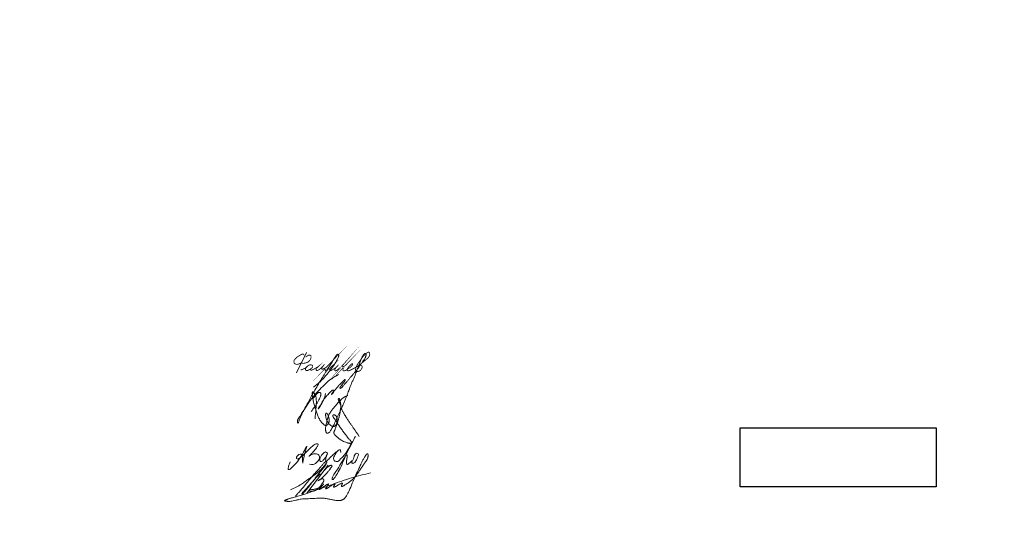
# Model space of a CAD drawing. Header units: millimetres. Extents: x 0 to 210, y 0 to 297.
# Drawn here: x 0 to 210, y 0 to 107.1 of the extents above; entities that cross this region are included whole.
import ezdxf

# ---------------------------------------------------------------- set-up
doc = ezdxf.new("R2010")
doc.units = ezdxf.units.MM
for name, pattern in [('K5LT32789', [0]), ('K5LT32790', [0]), ('K5LT32791', [0])]:
    doc.linetypes.add(name, pattern=pattern)
doc.layers.add('Системный слой', color=7, linetype='Continuous')
picture_1 = doc.add_image_def('image1.jpg', size_in_pixel=(394, 119))

# ---------------------------------------------------------------- blocks, each defined once
blk = doc.blocks.new('U2')
at = {"layer": 'Системный слой', "color": 5, "linetype": 'K5LT32789', "lineweight": 18, "true_color": 0x0000ff}
for points in [[(66.36, 13.58), (66.13, 13.93), (65.78, 13.93), (65.44, 13.6), (65.05, 13.21), (64.75, 12.69), (64.62, 12), (64.83, 11.78), (65.2, 11.88), (65.43, 12.1), (65.7, 12.42), (66.07, 12.98), (66.47, 13.79), (66.07, 12.98), (65.93, 12.34), (65.93, 11.96), (66.02, 11.87), (66.19, 11.93), (66.97, 12.8), (67.82, 13.58), (68.25, 13.97), (68.71, 14.27), (68.92, 14.4), (69.09, 14.4), (69.18, 14.16), (69.18, 13.9), (69.18, 13.62), (69.18, 14.16), (69.09, 14.4), (68.92, 14.41), (68.25, 13.97), (67.63, 12.73), (67.63, 12.18), (67.88, 11.93), (68.24, 11.84), (68.6, 11.84), (68.89, 12.13), (69.26, 12.5), (70.44, 13.68), (73.29, 18.98), (70.44, 13.68), (69.43, 11.15), (68.65, 9.52), (67.95, 8.42), (67.49, 7.87), (67.35, 7.99), (67.35, 8.46), (67.68, 9.05), (68.28, 9.85), (69.23, 11.42), (70.2, 13.07), (70.41, 13.28), (70.57, 13.26), (70.61, 13), (70.53, 12.45), (70.47, 12), (70.38, 11.56), (70.47, 11.23), (70.65, 11.14), (70.9, 11.39), (71.38, 11.77), (71.81, 12.2), (71.53, 11.63), (71.66, 11.5), (71.86, 11.42), (72.07, 11.5), (72.34, 11.77), (73.06, 13.27), (72.97, 13.57), (72.7, 13.64), (72.35, 13.56), (72.12, 13.11), (71.95, 12.6), (71.81, 12.16)], [(58.29, 11.76), (58.08, 11.18), (57.87, 10.6), (57.8, 10.24), (57.96, 10.09), (58.17, 10.09), (58.38, 10.29), (58.96, 10.87), (60.38, 12.3), (62.43, 16.32), (61.2, 13.31), (60.98, 10.62), (60.98, 13.1), (60.74, 13.5), (60.14, 13.38), (59.74, 12.97), (59.6, 12.61), (59.73, 12.35), (60.1, 12.35), (60.98, 13.1), (62.19, 14.31), (63.03, 15.15), (63.97, 15.77), (64.38, 15.65), (64.28, 15.3), (64.03, 14.87), (63.24, 13.93), (62.58, 13.15), (62.13, 12.85), (63.01, 13.44), (63.72, 13.57), (64.18, 13.47), (64.49, 13.24), (64.63, 12.86), (64.63, 12.42), (64.36, 12), (64.08, 11.72), (63.64, 11.29), (63.16, 11.18), (62.49, 11.3)]]:
    blk.add_open_spline(points, degree=3, dxfattribs=at)
blk = doc.blocks.new('U3')
at = {"layer": 'Системный слой', "color": 5, "linetype": 'K5LT32790', "lineweight": 18, "true_color": 0x0000ff}
blk.add_open_spline([(63.67, 21.07), (63.71, 22.43), (64.05, 23.97), (63.89, 25.6), (63.81, 25.91), (63.72, 26.12), (63.63, 26.3), (63.52, 26.47), (63.42, 26.6), (63.34, 26.7), (63.28, 26.76), (63.25, 26.8), (63.22, 26.81), (63.2, 26.82), (63.19, 26.83), (63.18, 26.83), (63.17, 26.84), (63.16, 26.84), (63.15, 26.84), (63.14, 26.84), (63.14, 26.83), (63.13, 26.83), (63.12, 26.83), (63.12, 26.82), (63.11, 26.81), (63.1, 26.8), (63.1, 26.79), (63.09, 26.77), (63.08, 26.75), (63.08, 26.73), (63.07, 26.69), (63.06, 26.64), (63.06, 26.57), (63.06, 26.47), (63.06, 26.34), (63.06, 26.19), (63.08, 26.03), (63.1, 25.86), (63.14, 25.63), (63.21, 25.33), (63.3, 24.89), (63.42, 24.25), (63.64, 23.44), (63.96, 22.57), (64.26, 21.76), (64.55, 21.08), (64.84, 20.59), (65.12, 20.23), (65.36, 19.98), (65.54, 19.81), (65.67, 19.71), (65.75, 19.67), (65.81, 19.65), (65.87, 19.64), (65.93, 19.63), (65.99, 19.63), (66.05, 19.63), (66.1, 19.64), (66.16, 19.66), (66.2, 19.68), (66.24, 19.71), (66.28, 19.73), (66.32, 19.77), (66.36, 19.81), (66.41, 19.88), (66.48, 19.99), (66.55, 20.12), (66.62, 20.26), (66.67, 20.41), (66.7, 20.55), (66.71, 20.68), (66.71, 20.84), (66.69, 21.03), (66.64, 21.27), (66.57, 21.53), (66.49, 21.76), (66.42, 21.94), (66.36, 22.05), (66.3, 22.12), (66.25, 22.18), (66.21, 22.22), (66.18, 22.25), (66.15, 22.27), (66.13, 22.28), (66.12, 22.29), (66.11, 22.29), (66.1, 22.29), (66.09, 22.29), (66.08, 22.29), (66.07, 22.29), (66.06, 22.29), (66.06, 22.28), (66.05, 22.28), (66.04, 22.27), (66.03, 22.26), (66.02, 22.25), (66.01, 22.23), (66, 22.21), (65.99, 22.18), (65.97, 22.14), (65.96, 22.09), (65.94, 22.03), (65.93, 21.96), (65.93, 21.88), (65.94, 21.78), (65.95, 21.64), (65.99, 21.45), (66.03, 21.21), (66.1, 20.93), (66.19, 20.68), (66.32, 20.44), (66.46, 20.22), (66.63, 20), (66.82, 19.81), (67, 19.65), (67.15, 19.54), (67.28, 19.48), (67.4, 19.43), (67.5, 19.4), (67.59, 19.39), (67.67, 19.39), (67.73, 19.39), (67.79, 19.41), (67.84, 19.42), (67.88, 19.44), (67.93, 19.47), (67.97, 19.5), (68.03, 19.55), (68.08, 19.62), (68.15, 19.71), (68.23, 19.83), (68.3, 19.97), (68.36, 20.12), (68.41, 20.29), (68.44, 20.46), (68.46, 20.65), (68.45, 20.86), (68.43, 21.06), (68.39, 21.25), (68.33, 21.4), (68.28, 21.52), (68.22, 21.62), (68.16, 21.69), (68.1, 21.75), (68.04, 21.8), (67.98, 21.84), (67.91, 21.87), (67.84, 21.9), (67.78, 21.91), (67.73, 21.92), (67.69, 21.92), (67.66, 21.92), (67.62, 21.91), (67.59, 21.9), (67.56, 21.89), (67.54, 21.88), (67.52, 21.86), (67.5, 21.84), (67.49, 21.83), (67.48, 21.81), (67.47, 21.8), (67.46, 21.79), (67.46, 21.77), (67.46, 21.76), (67.46, 21.74), (67.46, 21.71), (67.46, 21.69), (67.47, 21.65), (67.49, 21.61), (67.51, 21.55), (67.55, 21.47), (67.61, 21.36), (67.68, 21.24), (67.77, 21.1), (67.91, 20.93), (68.11, 20.69), (68.37, 20.33), (68.7, 19.81), (69.09, 19.16), (69.61, 18.47), (70.12, 17.79), (70.55, 17.2), (70.86, 16.77), (71.1, 16.53), (71.26, 16.4), (71.36, 16.29), (71.42, 16.2), (71.45, 16.14), (71.47, 16.08), (71.49, 16.03), (71.49, 16), (71.5, 15.97), (71.49, 15.94), (71.49, 15.93), (71.49, 15.91), (71.48, 15.9), (71.47, 15.88), (71.46, 15.87), (71.45, 15.86), (71.43, 15.84), (71.41, 15.83), (71.38, 15.82), (71.35, 15.8), (71.31, 15.79), (71.26, 15.77), (71.2, 15.77), (71.14, 15.76), (71.05, 15.77), (70.95, 15.78), (70.79, 15.82), (70.55, 15.88), (70.21, 16), (69.79, 16.19), (69.36, 16.4), (69.01, 16.62), (68.74, 16.85), (68.49, 17.07), (68.23, 17.31), (67.99, 17.52), (67.85, 17.68), (67.78, 17.79), (67.75, 17.86), (67.73, 17.92), (67.72, 17.98), (67.71, 18.03), (67.71, 18.09), (67.72, 18.15), (67.73, 18.21), (67.75, 18.28), (67.79, 18.37), (67.84, 18.48), (67.92, 18.66), (68.03, 18.91), (68.13, 19.24), (68.25, 19.6), (68.4, 19.99), (68.57, 20.46), (68.76, 21.06), (68.93, 21.74), (69.03, 22.39), (69.09, 22.9), (69.17, 23.31), (69.23, 23.63), (69.24, 23.9), (69.22, 24.11), (69.17, 24.31), (69.11, 24.54), (69.06, 24.78), (69.01, 25), (68.97, 25.16), (68.94, 25.27), (68.91, 25.34), (68.89, 25.39), (68.87, 25.42), (68.86, 25.43), (68.85, 25.44), (68.84, 25.45), (68.83, 25.45), (68.82, 25.46), (68.81, 25.46), (68.8, 25.46), (68.79, 25.46), (68.78, 25.46), (68.77, 25.46), (68.76, 25.45), (68.75, 25.45), (68.73, 25.44), (68.72, 25.43), (68.71, 25.42), (68.7, 25.41), (68.69, 25.4), (68.68, 25.39), (68.68, 25.37), (68.67, 25.35), (68.67, 25.33), (68.67, 25.31), (68.67, 25.28), (68.67, 25.24), (68.68, 25.2), (68.7, 25.14), (68.73, 25.07), (68.77, 24.98), (68.82, 24.87), (68.88, 24.73), (68.93, 24.56), (68.99, 24.37), (69.07, 24.11), (69.18, 23.81), (69.29, 23.46), (69.38, 23.14), (69.48, 22.85), (69.61, 22.61), (69.77, 22.36), (69.95, 22.08), (70.15, 21.73), (70.41, 21.27), (70.76, 20.73), (71.15, 20.18), (71.53, 19.65), (72.21, 18.69), (72.75, 17.9), (73.16, 17.26)], degree=3, knots=[0, 0, 0, 0, 23.088924, 25.905784, 27.368497, 28.578535, 29.721875, 30.813961, 31.805183, 32.534012, 32.992903, 33.225793, 33.377047, 33.48833, 33.574551, 33.643805, 33.701224, 33.750367, 33.79387, 33.833355, 33.872141, 33.912355, 33.95659, 34.00557, 34.061357, 34.126468, 34.204109, 34.298549, 34.415744, 34.564555, 34.759459, 35.028229, 35.412864, 35.997175, 36.728139, 37.568941, 38.433825, 39.401332, 40.578431, 42.235398, 44.569602, 48.269133, 53.187712, 58.58434, 63.764044, 67.778676, 70.998143, 73.369834, 75.349816, 76.796874, 77.581324, 78.028914, 78.378087, 78.696803, 79.013489, 79.343373, 79.678587, 80.006824, 80.317932, 80.606471, 80.866035, 81.11641, 81.383983, 81.718354, 82.16781, 82.839361, 83.733235, 84.705422, 85.582724, 86.324391, 87.057116, 87.890757, 88.945341, 90.321141, 91.965571, 93.426367, 94.484215, 95.101021, 95.580997, 96.013141, 96.361093, 96.626002, 96.782739, 96.889142, 96.971138, 97.03813, 97.095272, 97.145901, 97.188561, 97.228747, 97.268915, 97.315311, 97.366861, 97.425655, 97.494454, 97.577142, 97.679623, 97.811915, 97.985663, 98.226797, 98.532587, 98.897786, 99.296036, 99.737821, 100.261724, 100.964229, 101.99978, 103.525411, 105.150667, 106.72453, 108.093532, 109.590313, 111.195302, 112.777483, 114.126394, 115.159714, 115.93325, 116.599105, 117.196687, 117.716186, 118.147278, 118.512091, 118.830828, 119.112084, 119.376147, 119.650254, 119.966184, 120.348472, 120.832611, 121.462575, 122.257884, 123.166317, 124.121896, 125.077441, 126.058759, 127.110722, 128.27138, 129.455541, 130.54928, 131.472222, 132.224076, 132.842804, 133.343527, 133.786162, 134.209733, 134.641953, 135.076751, 135.490934, 135.840567, 136.1162, 136.329021, 136.516582, 136.697073, 136.87991, 137.063295, 137.235465, 137.38613, 137.514261, 137.623548, 137.718445, 137.797689, 137.875651, 137.957944, 138.055516, 138.163779, 138.288043, 138.436309, 138.622516, 138.862075, 139.203128, 139.704326, 140.381097, 141.218915, 142.127317, 143.259517, 144.821141, 147.317764, 150.75711, 155.19517, 160.069171, 165.224464, 169.471142, 172.421411, 174.092925, 175.138298, 175.966748, 176.479558, 176.900272, 177.244752, 177.52135, 177.72293, 177.873709, 177.996322, 178.101436, 178.195314, 178.281517, 178.366118, 178.454913, 178.554755, 178.670049, 178.807074, 178.975201, 179.187234, 179.439473, 179.719727, 180.029511, 180.383269, 180.823448, 181.407111, 182.246837, 183.563618, 185.512414, 188.365901, 191.16936, 193.636194, 195.215931, 197.147086, 199.269225, 201.224518, 202.392176, 202.935446, 203.335749, 203.665039, 203.98044, 204.30527, 204.630666, 204.95421, 205.28424, 205.683122, 206.145312, 206.866804, 207.837862, 209.464316, 211.387339, 213.648133, 215.828171, 218.361631, 222.046321, 226.400789, 230.237614, 232.987127, 235.143069, 237.145235, 238.600123, 239.59432, 240.714469, 242.086859, 243.579513, 244.83703, 245.773068, 246.379449, 246.80954, 247.077534, 247.227517, 247.33398, 247.41847, 247.489521, 247.552012, 247.609222, 247.663606, 247.717168, 247.768592, 247.820784, 247.876677, 247.942191, 248.018083, 248.10247, 248.189421, 248.269471, 248.347072, 248.425637, 248.512886, 248.605679, 248.706816, 248.820413, 248.952282, 249.111489, 249.313956, 249.574155, 249.89782, 250.303709, 250.841791, 251.528272, 252.381244, 253.359593, 254.475963, 255.872687, 257.851092, 259.938273, 261.963603, 263.469883, 265.046448, 266.586695, 268.366913, 270.599666, 273.407082, 277.373027, 281.234201, 284.882343, 288.313023, 301, 301, 301, 301], dxfattribs=at)
blk = doc.blocks.new('U4')
at = {"layer": 'Системный слой', "color": 5, "linetype": 'K5LT32790', "lineweight": 18, "true_color": 0x0000ff}
for points, knots in [([(63.31, 27.9), (64.32, 28.6), (65.58, 29.8), (66.95, 31.56), (67.8, 32.66), (68.3, 33.6), (68.62, 34.17), (68.72, 34.47), (68.75, 34.62), (68.77, 34.71), (68.77, 34.77), (68.76, 34.81), (68.75, 34.84), (68.75, 34.86), (68.74, 34.87), (68.73, 34.89), (68.72, 34.9), (68.7, 34.91), (68.68, 34.93), (68.66, 34.94), (68.64, 34.95), (68.62, 34.95), (68.6, 34.96), (68.57, 34.96), (68.55, 34.96), (68.53, 34.96), (68.51, 34.95), (68.49, 34.94), (68.48, 34.93), (68.45, 34.92), (68.43, 34.9), (68.4, 34.87), (68.35, 34.82), (68.28, 34.73), (68.15, 34.58), (67.95, 34.3), (67.66, 33.86), (67.28, 33.2), (66.68, 32.25), (65.74, 30.79), (64.5, 28.75), (63.14, 26.4), (62.01, 24.35), (61.25, 22.93), (60.84, 22.12), (60.62, 21.62), (60.46, 21.24), (60.33, 20.91), (60.22, 20.62), (60.14, 20.4), (60.09, 20.27), (60.06, 20.21), (60.05, 20.19), (60.04, 20.17), (60.03, 20.16), (60.02, 20.16), (60.01, 20.15), (60.01, 20.15), (60, 20.15), (60, 20.14), (59.99, 20.14), (59.99, 20.14), (59.98, 20.15), (59.98, 20.15), (59.97, 20.15), (59.97, 20.15), (59.96, 20.16), (59.96, 20.16), (59.95, 20.17), (59.94, 20.18), (59.93, 20.2), (59.92, 20.22), (59.9, 20.25), (59.88, 20.29), (59.87, 20.34), (59.86, 20.4), (59.85, 20.46), (59.85, 20.52), (59.86, 20.59), (59.87, 20.66), (59.89, 20.73), (59.93, 20.8), (59.98, 20.9), (60.07, 21.05), (60.24, 21.33), (60.58, 21.86), (61.19, 22.83), (62.09, 24.2), (63.23, 25.87), (64.58, 27.33), (65.88, 28.57), (66.94, 29.53), (67.88, 30.17), (68.46, 30.44), (68.73, 30.57)], [0, 0, 0, 0, 8.550609, 12.054989, 15.548009, 18.191121, 19.498995, 20.058209, 20.381615, 20.589671, 20.716665, 20.79368, 20.851701, 20.900722, 20.944653, 20.985245, 21.025642, 21.06834, 21.115939, 21.168338, 21.224707, 21.283052, 21.340576, 21.394663, 21.443781, 21.488289, 21.53119, 21.575808, 21.625508, 21.683081, 21.754287, 21.848548, 21.98875, 22.223415, 22.641351, 23.38396, 24.591455, 26.333193, 28.725175, 32.394143, 38.444137, 45.386804, 51.336644, 54.759282, 56.550214, 57.736198, 58.581068, 59.410817, 60.190375, 60.748602, 61.044545, 61.139793, 61.19713, 61.237089, 61.267135, 61.290713, 61.309862, 61.325937, 61.339917, 61.352551, 61.36445, 61.376142, 61.388111, 61.400062, 61.412022, 61.424542, 61.439066, 61.45699, 61.479741, 61.509795, 61.550475, 61.607942, 61.688058, 61.795635, 61.922219, 62.059168, 62.198495, 62.342871, 62.495112, 62.658157, 62.830855, 63.02153, 63.245709, 63.594568, 64.237865, 65.516344, 67.957442, 72.253573, 76.989753, 81.977365, 86.090995, 89.562811, 91.905588, 94, 94, 94, 94]), ([(65.93, 26.49), (65.85, 25.99), (65.61, 25.36), (65.24, 24.6), (64.99, 24.2), (64.82, 23.87), (64.71, 23.66), (64.65, 23.54), (64.61, 23.47), (64.57, 23.42), (64.53, 23.38), (64.49, 23.33), (64.45, 23.29), (64.42, 23.26), (64.39, 23.23), (64.38, 23.22), (64.37, 23.21), (64.36, 23.2), (64.35, 23.2), (64.35, 23.2), (64.35, 23.2), (64.34, 23.2), (64.34, 23.2), (64.34, 23.2), (64.34, 23.2), (64.34, 23.2), (64.34, 23.2), (64.34, 23.21), (64.34, 23.21), (64.34, 23.21), (64.34, 23.22), (64.34, 23.23), (64.35, 23.24), (64.35, 23.25), (64.36, 23.27), (64.38, 23.3), (64.39, 23.34), (64.41, 23.38), (64.43, 23.42), (64.45, 23.48), (64.49, 23.53), (64.54, 23.6), (64.61, 23.69), (64.72, 23.83), (64.85, 24.03), (65, 24.29), (65.14, 24.55), (65.29, 24.81), (65.47, 25.11), (65.69, 25.42), (65.92, 25.69), (66.13, 25.94), (66.34, 26.19), (66.6, 26.49), (66.89, 26.78), (67.12, 27), (67.26, 27.11), (67.34, 27.16), (67.4, 27.19), (67.45, 27.21), (67.51, 27.23), (67.55, 27.23), (67.58, 27.24), (67.6, 27.24), (67.62, 27.23), (67.63, 27.23), (67.64, 27.23), (67.65, 27.22), (67.66, 27.22), (67.67, 27.21), (67.67, 27.2), (67.68, 27.19), (67.68, 27.18), (67.69, 27.17), (67.69, 27.16), (67.69, 27.14), (67.69, 27.12), (67.69, 27.08), (67.69, 27.04), (67.68, 26.98), (67.67, 26.91), (67.65, 26.84), (67.63, 26.78), (67.61, 26.72), (67.58, 26.67), (67.54, 26.61), (67.49, 26.55), (67.44, 26.49), (67.4, 26.44), (67.36, 26.4), (67.33, 26.37), (67.3, 26.34), (67.27, 26.32), (67.24, 26.3), (67.22, 26.29), (67.21, 26.28), (67.2, 26.28), (67.2, 26.27), (67.19, 26.27), (67.19, 26.27), (67.19, 26.27), (67.18, 26.27), (67.18, 26.27), (67.18, 26.27), (67.18, 26.27), (67.18, 26.27), (67.18, 26.28), (67.18, 26.28), (67.18, 26.28), (67.18, 26.29), (67.18, 26.29), (67.18, 26.29), (67.18, 26.3), (67.19, 26.31), (67.19, 26.32), (67.2, 26.34), (67.21, 26.36), (67.23, 26.39), (67.24, 26.42), (67.26, 26.44), (67.28, 26.47), (67.3, 26.51), (67.33, 26.56), (67.37, 26.64), (67.42, 26.72), (67.49, 26.8), (67.59, 26.9), (67.71, 27.01), (67.87, 27.14), (68.02, 27.3), (68.16, 27.47), (68.29, 27.63), (68.43, 27.79), (68.58, 27.97), (68.73, 28.17), (68.88, 28.36), (69.07, 28.56), (69.29, 28.76), (69.5, 28.95), (69.64, 29.11), (69.74, 29.23), (69.81, 29.3), (69.87, 29.37), (69.93, 29.43), (69.97, 29.47), (70, 29.49), (70.02, 29.51), (70.03, 29.52), (70.04, 29.52), (70.05, 29.52), (70.06, 29.53), (70.07, 29.53), (70.07, 29.52), (70.08, 29.52), (70.08, 29.52), (70.09, 29.52), (70.09, 29.52), (70.1, 29.51), (70.1, 29.51), (70.1, 29.5), (70.11, 29.49), (70.11, 29.48), (70.12, 29.47), (70.12, 29.46), (70.12, 29.43), (70.13, 29.41), (70.13, 29.38), (70.12, 29.35), (70.12, 29.32), (70.11, 29.29), (70.1, 29.26), (70.08, 29.23), (70.05, 29.18), (70, 29.12), (69.92, 29.02), (69.82, 28.89), (69.7, 28.73), (69.58, 28.55), (69.47, 28.37), (69.35, 28.23), (69.26, 28.11), (69.19, 28.02), (69.13, 27.95), (69.08, 27.89), (69.04, 27.85), (69.03, 27.82), (69.01, 27.8), (69.01, 27.78), (69, 27.76), (69, 27.74), (69, 27.72), (69.01, 27.7), (69.01, 27.68), (69.02, 27.67), (69.02, 27.65), (69.03, 27.64), (69.03, 27.64), (69.04, 27.63), (69.05, 27.62), (69.05, 27.62), (69.06, 27.62), (69.07, 27.61), (69.08, 27.61), (69.09, 27.61), (69.1, 27.61), (69.12, 27.62), (69.14, 27.62), (69.16, 27.63), (69.19, 27.64), (69.23, 27.66), (69.27, 27.69), (69.33, 27.73), (69.39, 27.77), (69.45, 27.83), (69.52, 27.9), (69.61, 28.01), (69.74, 28.18), (69.92, 28.42), (70.18, 28.71), (70.52, 29.07), (70.89, 29.49), (71.28, 29.98), (71.67, 30.45), (72.07, 30.91), (72.47, 31.36), (72.87, 31.86), (73.24, 32.4), (73.61, 32.93), (73.97, 33.42), (74.26, 33.84), (74.46, 34.15), (74.55, 34.36), (74.59, 34.51), (74.61, 34.62), (74.63, 34.71), (74.64, 34.78), (74.65, 34.83), (74.65, 34.88), (74.64, 34.92), (74.63, 34.95), (74.62, 34.98), (74.61, 35.01), (74.59, 35.03), (74.58, 35.06), (74.56, 35.07), (74.54, 35.09), (74.53, 35.1), (74.51, 35.11), (74.49, 35.11), (74.48, 35.12), (74.46, 35.12), (74.44, 35.12), (74.42, 35.11), (74.4, 35.11), (74.37, 35.1), (74.34, 35.09), (74.3, 35.07), (74.26, 35.04), (74.22, 35), (74.18, 34.96), (74.14, 34.91), (74.09, 34.85), (74.04, 34.76), (73.98, 34.65), (73.88, 34.48), (73.75, 34.23), (73.61, 33.89), (73.46, 33.51), (73.31, 33.11), (73.13, 32.69), (72.94, 32.24), (72.75, 31.73), (72.56, 31.2), (72.37, 30.65), (72.14, 30.05), (71.84, 29.41), (71.54, 28.79), (71.33, 28.24), (71.19, 27.86), (71.11, 27.64), (71.06, 27.5), (71, 27.33), (70.89, 27.02), (70.71, 26.56), (70.47, 25.99), (70.21, 25.33), (69.91, 24.55), (69.52, 23.66), (69.01, 22.64), (68.5, 21.53), (68.02, 20.41), (67.58, 19.45), (67.16, 18.82), (66.96, 18.41), (66.83, 18.23), (66.75, 18.14), (66.69, 18.09), (66.63, 18.06), (66.56, 18.02), (66.49, 18), (66.42, 17.98), (66.35, 17.97), (66.29, 17.97), (66.24, 17.97), (66.2, 17.98), (66.17, 17.99), (66.15, 18), (66.13, 18.01), (66.11, 18.02), (66.1, 18.04), (66.08, 18.05), (66.07, 18.08), (66.05, 18.1), (66.04, 18.14), (66.02, 18.2), (66, 18.28), (65.97, 18.4), (65.94, 18.54), (65.91, 18.7), (65.9, 18.85), (65.91, 19.01), (65.94, 19.2), (65.99, 19.44), (66.04, 19.76), (66.11, 20.17), (66.21, 20.64), (66.36, 21.07), (66.48, 21.42), (66.57, 21.7), (66.67, 21.97), (66.8, 22.24), (66.99, 22.54), (67.28, 22.94), (67.7, 23.49), (68.27, 24.13), (68.85, 24.78), (69.4, 25.31), (69.82, 25.66), (70.13, 25.84), (70.42, 25.96), (70.63, 26.03), (70.75, 26.07)], [0, 0, 0, 0, 9.050129, 12.27524, 15.459, 17.73484, 19.057413, 19.710841, 20.186256, 20.578255, 20.920156, 21.263228, 21.624829, 21.943402, 22.174143, 22.29629, 22.36276, 22.406894, 22.439057, 22.464194, 22.484922, 22.502166, 22.516262, 22.528133, 22.539447, 22.552242, 22.56817, 22.588053, 22.611987, 22.639741, 22.672744, 22.715192, 22.776687, 22.87041, 23.023044, 23.2152, 23.446308, 23.698853, 24.014406, 24.364067, 24.793807, 25.28352, 25.941626, 26.877925, 28.429965, 30.348657, 32.240773, 33.898399, 35.948367, 38.485583, 40.825304, 42.59187, 44.267244, 46.970047, 49.74801, 51.863744, 52.701471, 53.104911, 53.483029, 53.862972, 54.210178, 54.473163, 54.650607, 54.780151, 54.882015, 54.96597, 55.037892, 55.101774, 55.160577, 55.215489, 55.269733, 55.3265, 55.390437, 55.464507, 55.552848, 55.661752, 55.802045, 55.996896, 56.278982, 56.657771, 57.087852, 57.530059, 57.926999, 58.28654, 58.645161, 59.086887, 59.580412, 60.070145, 60.456808, 60.770321, 61.020502, 61.287434, 61.539711, 61.751465, 61.877288, 61.951174, 62.001019, 62.037083, 62.064047, 62.085222, 62.102691, 62.117816, 62.131035, 62.143011, 62.154708, 62.167188, 62.181333, 62.197688, 62.21651, 62.238222, 62.264236, 62.296726, 62.338711, 62.394112, 62.469848, 62.581386, 62.750144, 62.953234, 63.151975, 63.325302, 63.501424, 63.750698, 64.126703, 64.655732, 65.239268, 65.888652, 66.649933, 67.724768, 68.970934, 70.450533, 71.673771, 72.965674, 74.199734, 75.716608, 77.191491, 78.669398, 80.263602, 82.259995, 84.0227, 85.431088, 86.180031, 86.82002, 87.357354, 87.830339, 88.196682, 88.427814, 88.563885, 88.657509, 88.728451, 88.784957, 88.831759, 88.871976, 88.907862, 88.941164, 88.973333, 89.002363, 89.031139, 89.061129, 89.097204, 89.139544, 89.190239, 89.252182, 89.329582, 89.428874, 89.559889, 89.727893, 89.910432, 90.08993, 90.259821, 90.437176, 90.634512, 90.867411, 91.167757, 91.627014, 92.382088, 93.419966, 94.672454, 96.030915, 97.344377, 98.512333, 99.382533, 100.080146, 100.642761, 101.098523, 101.416568, 101.614452, 101.761411, 101.888131, 102.002041, 102.112642, 102.228685, 102.353162, 102.475542, 102.582798, 102.67162, 102.744553, 102.805473, 102.857643, 102.905538, 102.953137, 103.003348, 103.057077, 103.11538, 103.180499, 103.255316, 103.343787, 103.451799, 103.589159, 103.775473, 104.036879, 104.381072, 104.782032, 105.231565, 105.731185, 106.331113, 107.131661, 108.329516, 110.150194, 112.636877, 115.501671, 119.160964, 122.898631, 126.952961, 130.409086, 134.037174, 137.994275, 142.035946, 146.041027, 149.822245, 153.085433, 155.385996, 156.523495, 157.344961, 158.084473, 158.656408, 159.032405, 159.319553, 159.62593, 159.882585, 160.081757, 160.265654, 160.447561, 160.63144, 160.806021, 160.962993, 161.100471, 161.220792, 161.327559, 161.424857, 161.521276, 161.623153, 161.736504, 161.863212, 162.008568, 162.179889, 162.387514, 162.643846, 162.945007, 163.264358, 163.6135, 164.014772, 164.533206, 165.020618, 165.794064, 166.857794, 168.64401, 171.006738, 173.517367, 176.204619, 178.789913, 181.800729, 185.264053, 188.598832, 192.086757, 196.039981, 200.351441, 204.98312, 208.606796, 211.174086, 212.324149, 212.840152, 213.814159, 215.76165, 218.911517, 222.760316, 227.121283, 231.883071, 238.054257, 244.879079, 252.670992, 260.372327, 267.206768, 271.910472, 274.294825, 275.442431, 276.007431, 276.456493, 276.872537, 277.298483, 277.734538, 278.182349, 278.627236, 279.027811, 279.347916, 279.582846, 279.760539, 279.906542, 280.032941, 280.152577, 280.276179, 280.413989, 280.572354, 280.762102, 281.004984, 281.334701, 281.830666, 282.557033, 283.530703, 284.521091, 285.429966, 286.323075, 287.47734, 288.942216, 290.783007, 293.428229, 296.57457, 299.586331, 301.717918, 303.359613, 305.016414, 306.799751, 308.827327, 311.560281, 315.955926, 321.284596, 327.290578, 331.929165, 335.294372, 337.07654, 338.608554, 341, 341, 341, 341]), ([(63.28, 25.47), (63.49, 25.78), (63.73, 26.19), (64.11, 26.53), (64.25, 26.62), (64.36, 26.69), (64.45, 26.72), (64.52, 26.74), (64.57, 26.75), (64.61, 26.75), (64.65, 26.75), (64.68, 26.74), (64.71, 26.73), (64.74, 26.72), (64.78, 26.7), (64.81, 26.67), (64.83, 26.65), (64.86, 26.62), (64.88, 26.59), (64.9, 26.56), (64.91, 26.53), (64.92, 26.5), (64.93, 26.46), (64.93, 26.41), (64.93, 26.35), (64.92, 26.27), (64.9, 26.16), (64.86, 26.02), (64.79, 25.82), (64.66, 25.52), (64.46, 25.08), (64.18, 24.54), (63.83, 24), (63.5, 23.53), (63.18, 23.08), (62.97, 22.78), (62.85, 22.61)], [0, 0, 0, 0, 6.031327, 7.224988, 8.103691, 8.779791, 9.271523, 9.620615, 9.879085, 10.092232, 10.278511, 10.453749, 10.630111, 10.818394, 11.017829, 11.223201, 11.427374, 11.623322, 11.806227, 11.978077, 12.150954, 12.337468, 12.550087, 12.799771, 13.111892, 13.519386, 14.078895, 14.842107, 15.895849, 17.445078, 19.990893, 23.601088, 27.190299, 30.147219, 32.759048, 36, 36, 36, 36])]:
    blk.add_open_spline(points, degree=3, knots=knots, dxfattribs=at)
blk = doc.blocks.new('U5')
at = {"layer": 'Системный слой', "color": 5, "linetype": 'K5LT32790', "lineweight": 18, "true_color": 0x0000ff}
blk.add_line((66.51, 11.03), (61.91, 5.01), dxfattribs=at)
for points, knots in [([(65.64, 9.89), (65.84, 10.16), (66.14, 10.48), (66.57, 10.78), (66.77, 10.9), (66.91, 10.99), (67, 11.02), (67.05, 11.03), (67.08, 11.04), (67.12, 11.04), (67.14, 11.03), (67.17, 11.03), (67.19, 11.02), (67.22, 11.01), (67.24, 10.99), (67.26, 10.98), (67.27, 10.96), (67.28, 10.95), (67.29, 10.94), (67.3, 10.92), (67.3, 10.91), (67.31, 10.9), (67.31, 10.88), (67.31, 10.86), (67.31, 10.84), (67.3, 10.82), (67.29, 10.8), (67.28, 10.76), (67.25, 10.73), (67.22, 10.68), (67.16, 10.6), (67.08, 10.51), (66.98, 10.38), (66.87, 10.22), (66.74, 10.03), (66.57, 9.79), (66.34, 9.51), (66.06, 9.21), (65.76, 8.91), (65.53, 8.67), (65.33, 8.47), (65.19, 8.32), (65.07, 8.19), (64.98, 8.11), (64.9, 8.05), (64.82, 7.99), (64.74, 7.94), (64.65, 7.89), (64.55, 7.83), (64.47, 7.78), (64.41, 7.75), (64.37, 7.73), (64.35, 7.72), (64.33, 7.71), (64.32, 7.71), (64.31, 7.71), (64.31, 7.7), (64.3, 7.7), (64.3, 7.7), (64.3, 7.7), (64.29, 7.7), (64.29, 7.7), (64.29, 7.7), (64.29, 7.7), (64.29, 7.7), (64.29, 7.7), (64.29, 7.71), (64.3, 7.71), (64.3, 7.71), (64.3, 7.71), (64.3, 7.71), (64.31, 7.72), (64.31, 7.72), (64.32, 7.73), (64.33, 7.73), (64.34, 7.74), (64.36, 7.76), (64.39, 7.77), (64.43, 7.8), (64.49, 7.84), (64.57, 7.89), (64.66, 7.95), (64.76, 8), (64.87, 8.05), (64.98, 8.08), (65.08, 8.1), (65.17, 8.11), (65.25, 8.11), (65.31, 8.11), (65.36, 8.1), (65.39, 8.08), (65.42, 8.07), (65.44, 8.06), (65.46, 8.04), (65.47, 8.02), (65.49, 8), (65.5, 7.98), (65.52, 7.95), (65.53, 7.92), (65.54, 7.88), (65.54, 7.84), (65.55, 7.79), (65.54, 7.74), (65.54, 7.68), (65.52, 7.62), (65.5, 7.55), (65.46, 7.47), (65.39, 7.36), (65.28, 7.21), (65.13, 6.98), (64.93, 6.68), (64.69, 6.37), (64.45, 6.11), (64.22, 5.93), (64.02, 5.8), (63.8, 5.7), (63.56, 5.6), (63.3, 5.51), (63.08, 5.42), (62.93, 5.39), (62.84, 5.38), (62.78, 5.38), (62.73, 5.39), (62.68, 5.4), (62.63, 5.42), (62.58, 5.45), (62.53, 5.47), (62.5, 5.49), (62.47, 5.51), (62.45, 5.52), (62.43, 5.54), (62.41, 5.56), (62.4, 5.57), (62.39, 5.59), (62.39, 5.6), (62.39, 5.61), (62.39, 5.62), (62.4, 5.64), (62.4, 5.65), (62.42, 5.66), (62.44, 5.67), (62.46, 5.68), (62.49, 5.69), (62.54, 5.71), (62.59, 5.72), (62.67, 5.74), (62.76, 5.76), (62.89, 5.78), (63.08, 5.81), (63.33, 5.86), (63.67, 5.93), (64.06, 6.03), (64.43, 6.16), (64.73, 6.31), (64.95, 6.45), (65.11, 6.58), (65.24, 6.69), (65.32, 6.77), (65.38, 6.83), (65.42, 6.87), (65.45, 6.9), (65.47, 6.93), (65.49, 6.94), (65.5, 6.96), (65.5, 6.97), (65.51, 6.97), (65.51, 6.98), (65.52, 6.98), (65.52, 6.99), (65.52, 6.99), (65.52, 6.99), (65.52, 6.99), (65.52, 6.99), (65.52, 6.99), (65.52, 6.99), (65.51, 6.99), (65.51, 6.99), (65.51, 6.98), (65.5, 6.98), (65.49, 6.97), (65.48, 6.96), (65.47, 6.95), (65.45, 6.93), (65.43, 6.91), (65.4, 6.88), (65.36, 6.84), (65.3, 6.78), (65.22, 6.69), (65.1, 6.56), (64.96, 6.4), (64.82, 6.23), (64.71, 6.1), (64.65, 6.02), (64.62, 5.97), (64.6, 5.93), (64.59, 5.91), (64.58, 5.89), (64.57, 5.88), (64.57, 5.87), (64.57, 5.86), (64.57, 5.85), (64.58, 5.84), (64.58, 5.84), (64.59, 5.84), (64.6, 5.84), (64.62, 5.84), (64.64, 5.85), (64.66, 5.86), (64.69, 5.87), (64.74, 5.89), (64.79, 5.93), (64.86, 5.97), (64.96, 6.03), (65.09, 6.12), (65.3, 6.26), (65.57, 6.44), (65.86, 6.64), (66.1, 6.8), (66.26, 6.9), (66.35, 6.95), (66.41, 6.98), (66.46, 7), (66.49, 7.01), (66.51, 7.02), (66.53, 7.02), (66.54, 7.02), (66.55, 7.02), (66.56, 7.01), (66.56, 7), (66.57, 6.99), (66.57, 6.98), (66.56, 6.97), (66.56, 6.95), (66.55, 6.94), (66.54, 6.91), (66.53, 6.89), (66.5, 6.85), (66.47, 6.8), (66.43, 6.73), (66.36, 6.63), (66.26, 6.5), (66.16, 6.35), (66.07, 6.22), (66.01, 6.13), (65.98, 6.08), (65.96, 6.04), (65.95, 6.02), (65.94, 6), (65.94, 5.98), (65.93, 5.97), (65.93, 5.96), (65.93, 5.95), (65.94, 5.95), (65.95, 5.94), (65.95, 5.94), (65.97, 5.94), (65.98, 5.94), (66, 5.94), (66.03, 5.95), (66.06, 5.97), (66.1, 5.99), (66.16, 6.02), (66.23, 6.06), (66.33, 6.12), (66.47, 6.21), (66.68, 6.34), (66.95, 6.53), (67.24, 6.72), (67.48, 6.88), (67.65, 6.98), (67.74, 7.03), (67.8, 7.06), (67.85, 7.07), (67.88, 7.08), (67.91, 7.09), (67.93, 7.09), (67.94, 7.09), (67.95, 7.08), (67.96, 7.07), (67.96, 7.06), (67.96, 7.05), (67.96, 7.03), (67.96, 7.01), (67.95, 7), (67.94, 6.98), (67.93, 6.95), (67.92, 6.92), (67.89, 6.87), (67.85, 6.8), (67.79, 6.71), (67.73, 6.6), (67.68, 6.51), (67.65, 6.45), (67.63, 6.41), (67.62, 6.38), (67.61, 6.37), (67.61, 6.35), (67.61, 6.34), (67.61, 6.33), (67.61, 6.32), (67.62, 6.31), (67.62, 6.3), (67.63, 6.29), (67.65, 6.29), (67.66, 6.29), (67.69, 6.29), (67.71, 6.3), (67.75, 6.31), (67.79, 6.32), (67.85, 6.35), (67.92, 6.38), (68.02, 6.44), (68.17, 6.51), (68.38, 6.64), (68.65, 6.8), (68.94, 6.97), (69.16, 7.09), (69.3, 7.16), (69.38, 7.19), (69.43, 7.21), (69.47, 7.22), (69.5, 7.22), (69.53, 7.22), (69.54, 7.22), (69.56, 7.21), (69.57, 7.2), (69.57, 7.19), (69.58, 7.18), (69.58, 7.16), (69.58, 7.15), (69.57, 7.13), (69.57, 7.11), (69.56, 7.09), (69.55, 7.06), (69.53, 7.01), (69.5, 6.95), (69.45, 6.87), (69.41, 6.77), (69.37, 6.69), (69.34, 6.64), (69.33, 6.6), (69.32, 6.58), (69.32, 6.56), (69.32, 6.54), (69.32, 6.52), (69.32, 6.51), (69.33, 6.5), (69.33, 6.49), (69.34, 6.48), (69.35, 6.47), (69.37, 6.47), (69.38, 6.47), (69.4, 6.46), (69.42, 6.47), (69.45, 6.47), (69.48, 6.48), (69.53, 6.49), (69.58, 6.51), (69.64, 6.54), (69.73, 6.58), (69.85, 6.64), (70.01, 6.74), (70.25, 6.89), (70.56, 7.09), (70.92, 7.34), (71.25, 7.59), (71.55, 7.84), (71.83, 8.08), (72.09, 8.34), (72.35, 8.62), (72.63, 8.97), (72.93, 9.41), (73.28, 9.95), (73.69, 10.57), (74.14, 11.21), (74.55, 11.78), (74.83, 12.18), (74.95, 12.45), (75.01, 12.62), (75.04, 12.78), (75.07, 12.93), (75.08, 13.07), (75.08, 13.21), (75.07, 13.31), (75.06, 13.38), (75.05, 13.43), (75.04, 13.46), (75.03, 13.48), (75.02, 13.5), (75.01, 13.51), (75, 13.52), (74.99, 13.53), (74.98, 13.54), (74.98, 13.54), (74.97, 13.54), (74.96, 13.54), (74.95, 13.54), (74.94, 13.54), (74.92, 13.54), (74.91, 13.53), (74.89, 13.52), (74.87, 13.51), (74.85, 13.5), (74.82, 13.47), (74.79, 13.44), (74.74, 13.39), (74.68, 13.32), (74.6, 13.22), (74.48, 13.06), (74.35, 12.86), (74.2, 12.64), (74.05, 12.38), (73.89, 12.07), (73.7, 11.67), (73.45, 11.07), (73.02, 10.16), (72.39, 8.84), (71.67, 7.25), (71.09, 5.7), (70.56, 4.67), (70.2, 4.13), (70, 3.89), (69.85, 3.76), (69.72, 3.67), (69.57, 3.59), (69.4, 3.52), (69.2, 3.47), (68.97, 3.43), (68.69, 3.42), (68.33, 3.44), (67.83, 3.51), (67.2, 3.64), (66.46, 3.81), (65.69, 3.93), (64.85, 3.97), (63.82, 3.92), (62.59, 3.85), (61.32, 3.82), (60.28, 3.71), (59.53, 3.51), (58.96, 3.35), (58.48, 3.28), (58.08, 3.26), (57.77, 3.26), (57.52, 3.29), (57.34, 3.31), (57.24, 3.33), (57.19, 3.34), (57.16, 3.35), (57.14, 3.36), (57.13, 3.37), (57.12, 3.37), (57.11, 3.38), (57.11, 3.38), (57.1, 3.39), (57.1, 3.39), (57.1, 3.4), (57.1, 3.4), (57.1, 3.41), (57.1, 3.41), (57.1, 3.42), (57.1, 3.42), (57.11, 3.43), (57.11, 3.43), (57.12, 3.44), (57.13, 3.45), (57.14, 3.46), (57.16, 3.47), (57.18, 3.49), (57.21, 3.51), (57.25, 3.53), (57.31, 3.56), (57.41, 3.6), (57.55, 3.66), (57.72, 3.72), (57.92, 3.8), (58.13, 3.87), (58.35, 3.93), (58.59, 4), (58.88, 4.07), (59.32, 4.19), (60.14, 4.42), (61.6, 4.87), (64.09, 5.73), (67.48, 6.97), (71.46, 8.37), (74.23, 9.08), (75.61, 9.39)], [0, 0, 0, 0, 6.158308, 7.924944, 9.397219, 10.421772, 10.878244, 11.151197, 11.36381, 11.548551, 11.718723, 11.877713, 12.036027, 12.196544, 12.358164, 12.506286, 12.632493, 12.736928, 12.819521, 12.898812, 12.980771, 13.07523, 13.173556, 13.279268, 13.396608, 13.531064, 13.690326, 13.886288, 14.140321, 14.494376, 15.023758, 15.795804, 16.773927, 17.9322, 19.328256, 21.031002, 23.191239, 26.01508, 28.508359, 30.764949, 32.158381, 33.57364, 34.542076, 35.296285, 35.858711, 36.382363, 36.930279, 37.613953, 38.340853, 38.974758, 39.36394, 39.584276, 39.729431, 39.831741, 39.905683, 39.959643, 39.999056, 40.02768, 40.048222, 40.062694, 40.072775, 40.079767, 40.084961, 40.089793, 40.09578, 40.104088, 40.115492, 40.13093, 40.149822, 40.171984, 40.197656, 40.229358, 40.269864, 40.322352, 40.391158, 40.483151, 40.610685, 40.79026, 41.065436, 41.512004, 42.088709, 42.770629, 43.467951, 44.184491, 44.869892, 45.483626, 46.046275, 46.524145, 46.915912, 47.196275, 47.40917, 47.586207, 47.738846, 47.877531, 48.013016, 48.157728, 48.31924, 48.502929, 48.715108, 48.96183, 49.243774, 49.540729, 49.8478, 50.172102, 50.537958, 50.965281, 51.494288, 52.20384, 53.298857, 54.917421, 57.240739, 59.738769, 62.02238, 63.698303, 65.037791, 66.331625, 68.02956, 69.84719, 71.368716, 72.206354, 72.649589, 72.981788, 73.276043, 73.570472, 73.929446, 74.299002, 74.63126, 74.848184, 75.010867, 75.161965, 75.335461, 75.49506, 75.620009, 75.719661, 75.802316, 75.875542, 75.946386, 76.021533, 76.107513, 76.21105, 76.339562, 76.501776, 76.708489, 76.973585, 77.315523, 77.75974, 78.342864, 79.120835, 80.18625, 81.706721, 83.852292, 86.465219, 88.951659, 90.978666, 92.487594, 93.76585, 94.760654, 95.480574, 95.959313, 96.294546, 96.536659, 96.714464, 96.846112, 96.943809, 97.01613, 97.069288, 97.107887, 97.1354, 97.154486, 97.167231, 97.175363, 97.180572, 97.184743, 97.189776, 97.197329, 97.209122, 97.228653, 97.258997, 97.303617, 97.365208, 97.448469, 97.559514, 97.706462, 97.900415, 98.157187, 98.500801, 98.971779, 99.653407, 100.680484, 102.16221, 103.578184, 104.648543, 105.155236, 105.478521, 105.704428, 105.867108, 105.985778, 106.07285, 106.137041, 106.188892, 106.233202, 106.275598, 106.31862, 106.370033, 106.436882, 106.52608, 106.645289, 106.803787, 107.01342, 107.289946, 107.655243, 108.141506, 108.800592, 109.730549, 111.109505, 113.317286, 115.629589, 117.547768, 118.521059, 119.084698, 119.470627, 119.745056, 119.943042, 120.086716, 120.191551, 120.26935, 120.330025, 120.382672, 120.435962, 120.498121, 120.565387, 120.641314, 120.728412, 120.840736, 120.985691, 121.174077, 121.421722, 121.753873, 122.217132, 122.901613, 123.981872, 125.172225, 126.200607, 126.79256, 127.136357, 127.367267, 127.532062, 127.652773, 127.742537, 127.810135, 127.865237, 127.915133, 127.96426, 128.015006, 128.071903, 128.142719, 128.234954, 128.356669, 128.517397, 128.729164, 129.007855, 129.375448, 129.864201, 130.525978, 131.458654, 132.841604, 135.051627, 137.371779, 139.298243, 140.282632, 140.852634, 141.243893, 141.523176, 141.725905, 141.87456, 141.985024, 142.069602, 142.138778, 142.20217, 142.268885, 142.347585, 142.446693, 142.552857, 142.668386, 142.796019, 142.962407, 143.184377, 143.493216, 143.947083, 144.660187, 145.445963, 146.126993, 146.522898, 146.755674, 146.914043, 147.029277, 147.105459, 147.165051, 147.224298, 147.295401, 147.367417, 147.434207, 147.504148, 147.585142, 147.684943, 147.81179, 147.975245, 148.18721, 148.463335, 148.825333, 149.305406, 149.95641, 150.882496, 152.258218, 154.475246, 156.620318, 158.321251, 159.038433, 159.502054, 159.828856, 160.066775, 160.243468, 160.37743, 160.482373, 160.569441, 160.648431, 160.728415, 160.81803, 160.908084, 160.998756, 161.091733, 161.206325, 161.353931, 161.549093, 161.818906, 162.212882, 162.829199, 163.508952, 164.099592, 164.445709, 164.650604, 164.788255, 164.903661, 165.007576, 165.109001, 165.194462, 165.26938, 165.338661, 165.406872, 165.478408, 165.557687, 165.64939, 165.758763, 165.891992, 166.05668, 166.262506, 166.522189, 166.853055, 167.279787, 167.839914, 168.596742, 169.679428, 171.288032, 173.772391, 176.439711, 179.127961, 181.338538, 183.565781, 185.724368, 187.964675, 190.532192, 193.913297, 197.664225, 202.240399, 207.365977, 211.891604, 214.950288, 216.260728, 217.307529, 218.226173, 219.136534, 220.048062, 220.900546, 221.546871, 221.9542, 222.219116, 222.412338, 222.560372, 222.677648, 222.773298, 222.853632, 222.923292, 222.978973, 223.025473, 223.071419, 223.126411, 223.191335, 223.263092, 223.344759, 223.440037, 223.553558, 223.691355, 223.86161, 224.075985, 224.352298, 224.720891, 225.244768, 226.022651, 227.234024, 228.694978, 230.400721, 232.151975, 234.169342, 236.596891, 240.264912, 245.911745, 254.96485, 266.835794, 277.658947, 284.885559, 287.882731, 289.514301, 290.547995, 291.464177, 292.424746, 293.549213, 294.775006, 296.163908, 297.809999, 299.883699, 302.703567, 306.933828, 311.679125, 316.501759, 320.996631, 326.836537, 335.266963, 343.465594, 349.957026, 354.09066, 357.579706, 360.721275, 362.932241, 364.823848, 366.400364, 367.448979, 368.024725, 368.279323, 368.440012, 368.5553, 368.642037, 368.709291, 368.762747, 368.806287, 368.842721, 368.874182, 368.900514, 368.926113, 368.952467, 368.982922, 369.016093, 369.053534, 369.097024, 369.148696, 369.211201, 369.287947, 369.383467, 369.504023, 369.658723, 369.861852, 370.138802, 370.52869, 371.119523, 372.038078, 373.203074, 374.521743, 375.833878, 377.215726, 378.767848, 380.290034, 382.688597, 387.074598, 395.697937, 410.437499, 434.93092, 461.366967, 487, 487, 487, 487]), ([(58.37, 5.75), (59.18, 6.1), (60.28, 6.65), (61.51, 7.54), (62.2, 8.04), (62.88, 8.47), (63.59, 8.96), (64.35, 9.6), (65.09, 10.28), (65.62, 10.86), (65.93, 11.25), (66.06, 11.47), (66.12, 11.58), (66.15, 11.64), (66.17, 11.68), (66.17, 11.7), (66.17, 11.72), (66.17, 11.74), (66.17, 11.75), (66.16, 11.76), (66.16, 11.77), (66.15, 11.78), (66.14, 11.79), (66.13, 11.8), (66.12, 11.82), (66.11, 11.83), (66.09, 11.83), (66.08, 11.84), (66.07, 11.84), (66.05, 11.85), (66.04, 11.85), (66.02, 11.85), (66.01, 11.85), (65.99, 11.84), (65.97, 11.83), (65.94, 11.82), (65.91, 11.8), (65.86, 11.77), (65.79, 11.72), (65.7, 11.64), (65.58, 11.53), (65.44, 11.36), (65.24, 11.13), (64.99, 10.81), (64.6, 10.38), (64.08, 9.83), (63.42, 9.09), (62.65, 8.19), (61.79, 7.15), (61.02, 6.17), (60.35, 5.39), (59.85, 4.86), (59.58, 4.55), (59.47, 4.42)], [0, 0, 0, 0, 6.997069, 9.684036, 11.958352, 13.801956, 16.01059, 18.791875, 21.670898, 23.899271, 25.047829, 25.598015, 25.892727, 26.052221, 26.139763, 26.200238, 26.24818, 26.289354, 26.326598, 26.358724, 26.389054, 26.419587, 26.454991, 26.494445, 26.537325, 26.581963, 26.625959, 26.666366, 26.702295, 26.736616, 26.772293, 26.811665, 26.854853, 26.903993, 26.962474, 27.036776, 27.136139, 27.279193, 27.487047, 27.788774, 28.205883, 28.811868, 29.540442, 30.580231, 32.089095, 34.083011, 36.578424, 39.886091, 43.512937, 47.235171, 49.742529, 51.659752, 53, 53, 53, 53]), ([(64.79, 9.22), (64.23, 8.74), (63.5, 7.91), (62.57, 6.91), (62, 6.29), (61.58, 5.8), (61.26, 5.47), (61.05, 5.26), (60.94, 5.11), (60.87, 5.01), (60.84, 4.94), (60.82, 4.91), (60.82, 4.89), (60.82, 4.87), (60.82, 4.85), (60.82, 4.84), (60.82, 4.83), (60.83, 4.82), (60.83, 4.81), (60.84, 4.8), (60.85, 4.79), (60.86, 4.78), (60.87, 4.77), (60.88, 4.76), (60.88, 4.76), (60.89, 4.75), (60.9, 4.75), (60.91, 4.75), (60.91, 4.75), (60.92, 4.75), (60.93, 4.75), (60.94, 4.76), (60.95, 4.76), (60.96, 4.77), (60.97, 4.78), (60.98, 4.79), (61, 4.81), (61.02, 4.84), (61.04, 4.88), (61.08, 4.94), (61.11, 5.01), (61.16, 5.08), (61.21, 5.15), (61.27, 5.22), (61.35, 5.31), (61.46, 5.42), (61.62, 5.59), (61.82, 5.83), (62.08, 6.17), (62.46, 6.64), (63.02, 7.34), (64.22, 8.92), (65.25, 10.27), (66.06, 11.25)], [0, 0, 0, 0, 8.178432, 12.15831, 15.070494, 17.531291, 19.273091, 20.178709, 20.817045, 21.283464, 21.53398, 21.648694, 21.722599, 21.78122, 21.832226, 21.879091, 21.922147, 21.96438, 22.009673, 22.061502, 22.117512, 22.171651, 22.219212, 22.258261, 22.286197, 22.310683, 22.335173, 22.364818, 22.395245, 22.426071, 22.458431, 22.49359, 22.533039, 22.578657, 22.632971, 22.699648, 22.784579, 22.898948, 23.06169, 23.316251, 23.620656, 23.948896, 24.25354, 24.580173, 24.971844, 25.549963, 26.340789, 27.51106, 29.012071, 31.099326, 34.219642, 38.953672, 53, 53, 53, 53])]:
    blk.add_open_spline(points, degree=3, knots=knots, dxfattribs=at)
blk = doc.blocks.new('U6')
at = {"layer": 'Системный слой', "color": 7, "linetype": 'K5LT32791', "lineweight": 18}
blk.add_line((59.69, 30.93), (61.83, 35.33), dxfattribs=at)
at = {"layer": 'Системный слой', "color": 7, "linetype": 'K5LT32791', "const_width": 0.18}
for points in [[(62.75, 31.82), (62.69, 31.72), (62.67, 31.69), (62.67, 31.65), (62.69, 31.59), (62.72, 31.56), (62.77, 31.53), (62.85, 31.52), (62.97, 31.55), (63.15, 31.63), (63.41, 31.75), (63.78, 31.97), (64.13, 32.17), (64.44, 32.4), (64.05, 32), (63.95, 31.8), (63.9, 31.63), (63.9, 31.54), (63.96, 31.47), (64.07, 31.44), (64.21, 31.48), (64.48, 31.61), (64.79, 31.84), (65.06, 32.08), (65.22, 32.24), (65.49, 32.53), (65.68, 32.79), (65.39, 32.38), (65.19, 32.12), (65.11, 31.98), (65.08, 31.91), (65.08, 31.84), (65.11, 31.79), (65.14, 31.76), (65.21, 31.74), (65.32, 31.76), (65.47, 31.83), (66, 32.13), (66.31, 32.39), (66.54, 32.62), (66.63, 32.71), (66.18, 32.23), (65.97, 31.97), (65.89, 31.84), (65.85, 31.74), (65.82, 31.61), (65.84, 31.5), (65.89, 31.45), (65.95, 31.42), (66.02, 31.41), (66.09, 31.43), (66.26, 31.49), (66.46, 31.66), (66.7, 31.84), (67.04, 32.14), (67.48, 32.55), (67.54, 32.6), (67.09, 32.15), (66.9, 31.92), (66.85, 31.79), (66.83, 31.69), (66.83, 31.58), (66.87, 31.48), (66.93, 31.43), (67.04, 31.44), (67.24, 31.51), (67.43, 31.62), (67.73, 31.81), (67.97, 31.98), (68.22, 32.17), (68.74, 32.71), (68.22, 32.16), (68.01, 31.86), (67.93, 31.68), (67.9, 31.57), (67.9, 31.51), (67.93, 31.44), (67.97, 31.41), (68.03, 31.38), (68.13, 31.4), (68.26, 31.46), (68.55, 31.66), (69.31, 32.28), (69.88, 32.91), (69.5, 32.46), (69.44, 32.37), (69.44, 32.32), (69.46, 32.29), (69.5, 32.26), (69.62, 32.27), (69.83, 32.35), (69.99, 32.42), (70.21, 32.58), (70.39, 32.76), (70.45, 32.82), (70.07, 32.41), (69.88, 32.14), (69.76, 31.94), (69.69, 31.77), (69.67, 31.68), (69.67, 31.5), (69.69, 31.44), (69.77, 31.39), (69.95, 31.38), (70.18, 31.47), (70.38, 31.56), (70.59, 31.7), (70.86, 31.89), (71.11, 32.06), (71.29, 32.2), (71.49, 32.38), (71.66, 32.58), (71.76, 32.72), (71.78, 32.79), (71.77, 32.85), (71.76, 32.9), (71.72, 32.92), (71.66, 32.93), (71.52, 32.86), (71.36, 32.73), (71.04, 32.41), (70.75, 32.03), (70.62, 31.82), (70.6, 31.75), (70.57, 31.61), (70.58, 31.49), (70.62, 31.42), (70.69, 31.4), (70.78, 31.39), (70.98, 31.43), (71.21, 31.52), (71.91, 31.85), (72.5, 32.2), (72.83, 32.42), (73.41, 32.8), (74.53, 33.71), (75.15, 34.25), (75.38, 34.64), (75.44, 34.91), (75.43, 35.15), (75.36, 35.3), (75.31, 35.39), (75.23, 35.41), (75.15, 35.41), (74.97, 35.36), (74.8, 35.24), (74.28, 34.76), (73.88, 34.32), (73.32, 33.56), (72.67, 32.58), (72.44, 32.02), (72.37, 31.7), (72.38, 31.5), (72.47, 31.34), (72.57, 31.28), (72.71, 31.24), (72.9, 31.24), (73.13, 31.32), (73.46, 31.51), (73.59, 31.69), (73.71, 31.89), (73.79, 32.11), (73.81, 32.3), (73.72, 32.48), (73.59, 32.6), (73.47, 32.64), (73.31, 32.64), (73.08, 32.55), (72.9, 32.42), (72.81, 32.3), (72.77, 32.21)], [(61.28, 34.72), (61.28, 34.89), (61.17, 34.98), (61.01, 35.01), (60.76, 34.95), (60.35, 34.71), (59.79, 34.34), (59.38, 33.96), (59.16, 33.67), (59.1, 33.38), (59.15, 33.09), (59.33, 32.91), (59.59, 32.8), (59.87, 32.8), (60.22, 32.87), (60.5, 33), (60.68, 33.11)], [(61.64, 34.35), (61.89, 34.52), (62.04, 34.63), (62.26, 34.75), (62.49, 34.79), (62.73, 34.72), (62.79, 34.58), (62.79, 34.34), (62.75, 34.05), (62.6, 33.76), (62.4, 33.5), (62.22, 33.34), (61.97, 33.2), (61.64, 33.09), (61.25, 33.02), (61.02, 33.02), (60.87, 33.05), (60.81, 33.11)], [(60.53, 31.54), (61.54, 31.97), (61.79, 32.22), (62.04, 32.43), (62.31, 32.6), (62.54, 32.68), (62.81, 32.68), (63.02, 32.61), (63.16, 32.43), (63.16, 32.26), (63.01, 32.03), (62.79, 31.86), (62.51, 31.68), (62.27, 31.56), (62.02, 31.45), (61.77, 31.45), (61.64, 31.53), (61.59, 31.67), (61.59, 31.81), (61.7, 32.02), (61.99, 32.3), (62.11, 32.38)]]:
    blk.add_lwpolyline(points, dxfattribs=at)

msp = doc.modelspace()

# ---------------------------------------------------------------- block references
at = {"layer": 'Системный слой'}
for name in ['U6', 'U4', 'U3', 'U2', 'U5']:
    msp.add_blockref(name, (0, 0), dxfattribs=at)

# ---------------------------------------------------------------- pictures from other files: only their frames are drawn
image = msp.add_image(picture_1, insert=(155.1976, 6.3678), size_in_units=(42.2227, 12.7525), dxfattribs=at)
image.dxf.flags = 15

doc.saveas('drawing.dxf')
